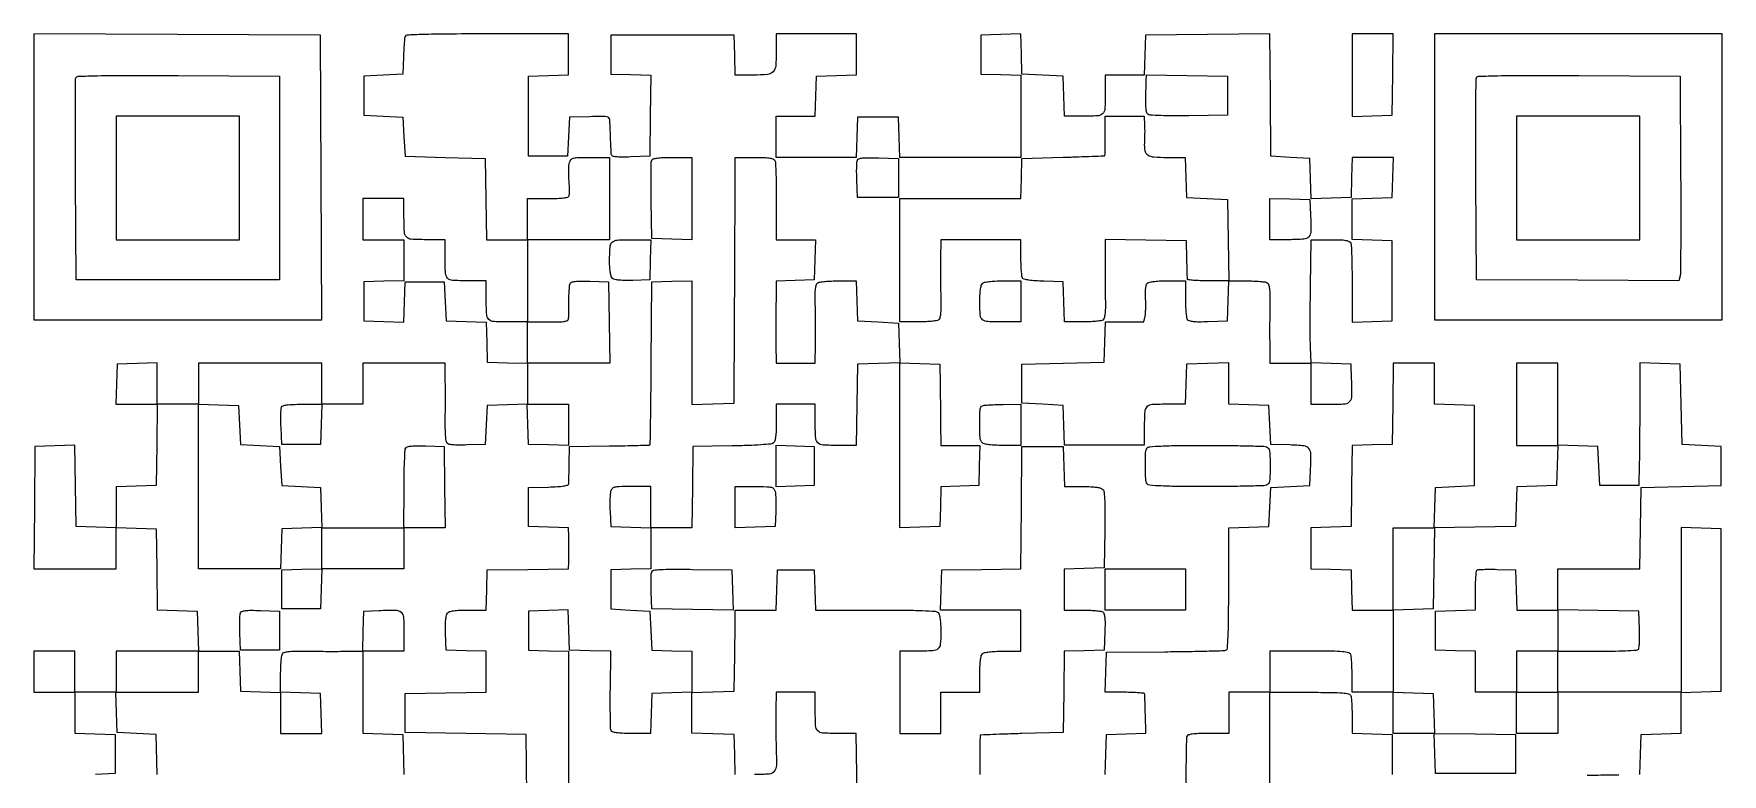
# Model space of a CAD drawing. Extents: x 156 to 936, y 100 to 969.
# Drawn here: x 156 to 936, y 627 to 969 of the extents above; entities that cross this region are included whole.
import ezdxf

# ---------------------------------------------------------------- set-up
doc = ezdxf.new("R2010")
doc.units = 0

msp = doc.modelspace()

# ---------------------------------------------------------------- linework, layer by layer
for points in [[(650.924948, 627), (651.212474, 636.25), (651.5, 645.5), (660.598013, 645.785515), (669.696026, 646.071029), (669.493394, 654.785515, 0.001366), (669.405205, 658.17911, 0.00201), (669.30758, 661.160432, 0.000931), (669.209468, 663.69987, 0.037765), (669.145381, 664.25, 0.329356), (668.818406, 664.550359, 0.006292), (666.387932, 664.779688, 0.012599), (663.437658, 664.945954, 0.007775), (659.962474, 665), (650.924948, 665), (651.212474, 674.25), (651.5, 683.5), (678.5, 683.753228, 0.00157), (688.939182, 683.883914, 0.002444), (697.935938, 684.068778, 0.000699), (705.758133, 684.278701, 0.08223), (706.75, 684.471843, 0.293578), (707.420119, 685.365753, 0.007068), (707.734681, 690.780299, 0.009013), (707.944998, 698.908407, 0.001961), (708, 712.931089), (708, 740.924948), (717.25, 741.212474), (726.5, 741.5), (727, 750.5), (727.5, 759.5), (736.5, 760), (745.5, 760.5), (745.800912, 767.479083, 0.012477), (745.937542, 775.011209, 0.170867), (745.02491, 777.54849, 0.198326), (742.777845, 778.762911, 0.017722), (736.240685, 779.211203), (727.5, 779.5), (727, 788.5), (726.5, 797.5), (717.25, 797.787526), (708, 798.075052), (708, 807.573738), (708, 817.072424), (698.25, 816.786212), (688.5, 816.5), (688.212474, 807.25), (687.924948, 798), (680.044262, 798, 0.011474), (672.593653, 797.829008, 0.175259), (670.250897, 796.858092, 0.195347), (669.199594, 794.654106, 0.014812), (669, 787.918011), (669, 779.05), (650.537195, 779.05), (632.07439, 779.05), (631.787195, 788.275), (631.5, 797.5), (622, 798), (612.5, 798.5), (612.5, 807.5), (612.5, 816.5), (631.5, 817), (650.5, 817.5), (650.787526, 826.75), (651.075052, 836), (659.958071, 836), (668.841089, 836), (669.39121, 838.75, 0.032903), (669.579898, 840.174913, 0.010561), (669.675413, 842.307813, 0.010484), (669.681763, 844.692589, 0.011544), (669.5862, 847, -0.018105), (669.524055, 849.197385, -0.022086), (669.631169, 851.251562, -0.021304), (669.86734, 852.941376, -0.124802), (670.237979, 853.75, -0.164744), (671.112103, 854.305536, -0.026797), (673.116148, 854.68265, -0.022988), (675.910929, 854.924865, -0.010121), (679.622445, 855), (688, 855), (688.015313, 846.75, 0.009158), (688.080961, 843.496014, 0.01219), (688.266784, 840.544105, 0.009524), (688.526866, 838.10652, 0.110447), (688.849883, 837.208654, 0.190691), (689.675579, 836.608404, 0.03736), (691.518036, 836.278743, 0.025891), (694.325344, 836.136581, 0.007874), (698.58457, 836.208654), (707.5, 836.5), (707.787526, 845.75), (708.075052, 855), (716.287526, 854.984687, -0.00935), (719.528724, 854.918025, -0.012388), (722.473433, 854.72919, -0.009786), (724.9046, 854.464648, -0.109735), (725.813523, 854.136411, -0.187083), (726.427377, 853.304599, -0.036226), (726.793234, 851.437012, -0.025722), (726.989874, 848.616033, -0.008179), (726.99747, 844.401724, 0.001761), (726.952492, 840.325489, 0.001003), (726.92536, 835.397694, 0.001002), (726.917937, 830.436818, 0.001658), (726.933947, 826.25), (727, 817), (736.5, 817), (746, 817), (746, 807.5), (746, 798), (754.980948, 798, 0.01682), (761.732324, 798.227183, 0.202101), (764.009281, 799.372662, 0.176722), (764.941866, 801.88044, 0.012322), (764.800912, 809.520917), (764.5, 816.5), (755.293064, 816.786956), (746.086127, 817.073912), (745.793064, 824.286956, -0.008426), (745.6964, 828.355343, -0.00168), (745.670654, 835.623356, -0.001777), (745.699189, 844.085485, -0.001655), (745.787886, 852.75), (746.075772, 874), (754.930897, 874, -0.006773), (759.587199, 873.936923, -0.034651), (762.160191, 873.688206, -0.070055), (763.655262, 873.216668, -0.192057), (764.393011, 872.418213, -0.081426), (764.635784, 871.244199, -0.002387), (764.821697, 866.173452, -0.004731), (764.955952, 860.183883, -0.003237), (765, 853.380687), (765, 835.924948), (774.25, 836.212474), (783.5, 836.5), (783.5, 855), (783.5, 873.5), (774.25, 873.787526), (765, 874.075052), (765, 883.5), (765, 892.924948), (774.25, 893.212474), (783.5, 893.5), (783.787526, 902.75), (784.075052, 912), (774.575052, 912), (765.075052, 912), (764.787526, 902.75), (764.5, 893.5), (755.288016, 893.212977), (746.076031, 892.925954), (745.788016, 902.212977), (745.5, 911.5), (736.5, 912), (727.5, 912.5), (727.234401, 940.76531), (726.968801, 969.030619), (698.234401, 968.76531), (669.5, 968.5), (669.212474, 959.25), (668.924948, 950), (659.962474, 950), (651, 950), (651, 941.106989, -0.014732), (650.800898, 934.350994, -0.19511), (649.750156, 932.143776, -0.175559), (647.407908, 931.171283, -0.011491), (639.955738, 931), (632.075052, 931), (631.787526, 940.25), (631.5, 949.5), (622, 950), (612.5, 950.5), (612.211984, 959.787023), (611.923969, 969.074046), (602.711984, 968.787023), (593.5, 968.5), (593.5, 959.5), (593.5, 950.5), (602.75, 950.212474), (612, 949.924948), (612, 930.962474), (612, 912), (584.037526, 912), (556.075052, 912), (555.787526, 921.25), (555.5, 930.5), (546, 930.5), (536.5, 930.5), (536.212474, 921.25), (535.924948, 912), (517.462474, 912), (499, 912), (499, 921.5), (499, 931), (507.962474, 931), (516.924948, 931), (517.212474, 940.25), (517.5, 949.5), (526.75, 949.787526), (536, 950.075052), (536, 959.537526), (536, 969), (517.5, 969), (499, 969), (499, 961.434259, -0.017837), (498.746246, 954.323459, -0.169439), (497.55902, 951.569544, -0.186655), (494.972441, 950.291199, -0.022492), (488.502342, 950), (480.075052, 950), (479.787526, 959.25), (479.5, 968.5), (451, 968.5), (422.5, 968.5), (422.5, 959.5), (422.5, 950.5), (431.771926, 950.212184), (441.043852, 949.924368), (440.771926, 931.212184), (440.5, 912.5), (431.75, 912.211067, -0.007007), (427.460489, 912.129581, -0.029178), (424.87888, 912.267468, -0.050498), (423.342253, 912.599185, -0.290209), (422.834795, 913.211067, -0.017284), (422.758404, 914.030877, -0.001662), (422.648249, 916.030751, -0.002114), (422.534897, 918.416605, -0.001667), (422.431734, 921, 0.000441), (422.333561, 923.61966, 0.000509), (422.235272, 926.115711, 0.000454), (422.147937, 928.229972, 0.002996), (422.096939, 929.287526, 0.208763), (421.625836, 930.224701, 0.134366), (420.501392, 930.735309, 0.042976), (418.172348, 930.906156, 0.0046), (412.75, 930.787526), (403.5, 930.5), (403, 921.5), (402.5, 912.5), (393.5, 912.5), (384.5, 912.5), (384.5, 931), (384.5, 949.5), (393.75, 949.787526), (403, 950.075052), (403, 959.537526), (403, 969), (365.468615, 969, 0.001408), (346.474772, 968.946504, 0.006817), (335.689443, 968.738684, 0.004275), (328.414872, 968.436986, 0.302782), (327.488341, 967.75, 0.062379), (327.299299, 966.905307, 0.004511), (327.092081, 964.517187, 0.006263), (326.905777, 961.655284, 0.004694), (326.769726, 958.5), (326.5, 950.5), (317.5, 950), (308.5, 949.5), (308.5, 940.5), (308.5, 931.5), (317.5, 931), (326.5, 930.5), (327, 921.5), (327.5, 912.5), (346, 912), (364.5, 911.5), (364.772065, 892.75), (365.044131, 874), (374.522065, 874), (384, 874), (384, 855), (384, 836), (376.081787, 836, -0.01141), (368.599988, 836.170753, -0.175208), (366.252746, 837.14255, -0.195511), (365.199638, 839.349521, -0.014768), (365, 846.106989), (365, 855), (356.106989, 855, -0.014768), (349.349521, 855.199638, -0.195511), (347.14255, 856.252746, -0.175208), (346.170753, 858.599988, -0.01141), (346, 866.081787), (346, 874), (337.106989, 874, -0.014768), (330.349521, 874.199638, -0.195511), (328.14255, 875.252746, -0.175208), (327.170753, 877.599988, -0.01141), (327, 885.081787), (327, 893), (317.5, 893), (308, 893), (308, 883.5), (308, 874), (317.5, 874), (327, 874), (327, 864.537526), (327, 855.075052), (317.75, 854.787526), (308.5, 854.5), (308.5, 845.5), (308.5, 836.5), (317.711984, 836.212977), (326.923969, 835.925954), (327.211984, 845.212977), (327.5, 854.5), (336.5, 854.5), (345.5, 854.5), (346, 845.5), (346.5, 836.5), (355.712964, 836.212964), (364.925929, 835.925929), (365.212964, 826.712964), (365.5, 817.5), (374.75, 817.212474), (384, 816.924948), (384, 807.5), (384, 798.075052), (374.75, 797.787526), (365.5, 797.5), (365, 788.5), (364.5, 779.5), (356.085653, 779.206902, -0.008596), (352.092591, 779.136507, -0.026958), (349.413938, 779.279866, -0.038734), (347.637588, 779.611928, -0.181947), (346.80803, 780.206902, -0.120467), (346.473386, 781.126887, -0.009289), (346.234044, 783.763903, -0.012296), (346.082679, 786.958477, -0.009065), (346.066295, 790.5, 0.001867), (346.106151, 794.579819, 0.001119), (346.124545, 799.426563, 0.001121), (346.12124, 804.249563, 0.001952), (346.093918, 808.25), (346, 817), (327, 817), (308, 817), (308, 807.5), (308, 798), (298.5, 798), (289, 798), (289, 807.5), (289, 817), (260.5, 817), (232, 817), (232, 807.5), (232, 798), (222.5, 798), (213, 798), (213, 807.537526), (213, 817.075052), (203.75, 816.787526), (194.5, 816.5), (194.212474, 807.25), (193.924948, 798), (203.484539, 798), (213.044131, 798), (212.772065, 779.25), (212.5, 760.5), (203.25, 760.212474), (194, 759.924948), (194, 750.424948), (194, 740.924948), (184.75, 741.212474), (175.5, 741.5), (175.227798, 760.287232), (174.955596, 779.074464), (165.727798, 778.787232), (156.5, 778.5), (156.234427, 750.25), (155.968853, 722), (174.984427, 722), (194, 722), (194, 731.537526), (194, 741.075052), (203.25, 740.787526), (212.5, 740.5), (212.771928, 721.787236), (213.043857, 703.074471), (222.271928, 702.787236), (231.5, 702.5), (231.787526, 693.25), (232.075052, 684), (213.037526, 684), (194, 684), (194, 674.5), (194, 665), (184.5, 665), (175, 665), (175, 674.5), (175, 684), (165.5, 684), (156, 684), (156, 674.5), (156, 665), (165.5, 665), (175, 665), (175, 655.537526), (175, 646.075052), (184.25, 645.787526), (193.5, 645.5), (193.5, 636.5), (193.5, 627.5), (184.5, 627)], [(383.765573, 617.25), (383.5, 645.5), (355.5, 646), (327.5, 646.5), (327.5, 655.5), (327.5, 664.5), (346.25, 664.772065), (365, 665.044131), (365, 674.484539), (365, 683.924948), (355.75, 684.212474), (346.5, 684.5), (346.206229, 692.344796, -0.01153), (346.157498, 695.735348, -0.021342), (346.298867, 698.485252, -0.023545), (346.594776, 700.568167, -0.126804), (347.078674, 701.594796, -0.14531), (348.05919, 702.250556, -0.038548), (349.914694, 702.672919, -0.027224), (352.640302, 702.925268, -0.009472), (356.584919, 703), (364.924948, 703), (365.212474, 712.25), (365.5, 721.5), (384.25, 721.772065), (403, 722.044131), (403.1, 725.022065, 0.002297), (403.138322, 726.344358, 0.001531), (403.170625, 727.859607, 0.001541), (403.192927, 729.329593, 0.003022), (403.2, 730.5, 0.002773), (403.19316, 731.733151, 0.001095), (403.170625, 733.429602, 0.001084), (403.138294, 735.262271, 0.001356), (403.1, 736.962474), (403, 740.924948), (393.75, 741.212474), (384.5, 741.5), (384.5, 750.5), (384.5, 759.5), (393.75, 759.787526, 0.007845), (397.954639, 759.984291, 0.024212), (400.781579, 760.298998, 0.030745), (402.621713, 760.711946, 0.313887), (403.087425, 761.287526, 0.01055), (403.128769, 762.099376, 0.000663), (403.196926, 764.493836, 0.000977), (403.268781, 767.347367, 0.000726), (403.337425, 770.5), (403.5, 778.5), (421.911685, 778.745019, 0.001609), (428.993575, 778.862061, 0.002613), (435.009183, 779.012308, 0.000394), (440.335963, 779.177417, 0.190667), (440.644203, 779.31087, 0.194763), (440.777217, 779.624876, 0.000099), (440.949364, 790.533739, 0.001312), (441.10688, 802.689811, 0.000797), (441.232518, 817.065851), (441.5, 854.5), (450.75, 854.787526), (460, 855.075052), (460, 826.501314), (460, 797.927576), (469.75, 798.213788), (479.5, 798.5), (479.708805, 836.5, 0.000142), (479.791766, 852.423651, 0.00013), (479.868375, 868.845312, 0.00013), (479.929216, 883.521494, 0.000422), (479.958805, 893.25), (480, 912), (488.893011, 912, -0.00673), (493.571713, 911.937024, -0.034532), (496.154102, 911.688469, -0.06988), (497.653872, 911.217093, -0.192406), (498.393011, 910.418213, -0.081401), (498.635772, 909.244542, -0.002396), (498.821697, 904.184475, -0.00474), (498.955951, 898.207024, -0.003244), (499, 891.418213), (499, 874), (508.037526, 874), (517.075052, 874), (516.787526, 864.75), (516.5, 855.5), (507.75, 855.211067), (499, 854.922134), (498.900637, 847.711067, -0.000312), (498.857705, 844.730268, -0.000308), (498.81088, 841.737001, -0.000302), (498.766679, 839.115888, -0.001188), (498.734613, 837.5, 0.006381), (498.718651, 835.811892, 0.001287), (498.736302, 832.810938, 0.001359), (498.775311, 829.319936, 0.00127), (498.833975, 825.75), (499, 817), (508, 817), (517, 817), (517.122144, 825.75, 0.003161), (517.152891, 829.776166, 0.001758), (517.142088, 834.684163, 0.001753), (517.096273, 839.651677, 0.002836), (517.018516, 843.876937, -0.007207), (516.974178, 848.467306, -0.026256), (517.140898, 851.375954, -0.040433), (517.500978, 853.242428, -0.18574), (518.146372, 854.111625, -0.108718), (519.076736, 854.449362, -0.010157), (521.514786, 854.721909, -0.012665), (524.468397, 854.916195, -0.009623), (527.712474, 854.984687), (535.924948, 855), (536.212474, 845.75), (536.5, 836.5), (546, 836), (555.5, 835.5), (555.787036, 826.287036), (556.074071, 817.074071), (565.287036, 816.787036), (574.5, 816.5), (574.668363, 807.5, -0.000866), (574.73878, 803.351671, -0.000477), (574.81125, 798.279687, -0.000476), (574.87493, 793.136501, -0.000764), (574.918363, 788.75), (575, 779), (584.037526, 779), (593.075052, 779), (592.787526, 769.75), (592.5, 760.5), (583.787018, 760.211607), (575.074036, 759.923214), (574.787018, 750.711607), (574.5, 741.5), (565.25, 741.212474), (556, 740.924948), (556, 778.998686), (556, 817.072424), (546.25, 816.786212), (536.5, 816.5), (536.227935, 797.75), (535.955869, 779), (528.059722, 779, -0.011457), (520.595345, 779.171064, -0.175414), (518.25104, 780.14327, -0.195276), (517.199323, 782.350385, -0.014747), (517, 789.106989), (517, 798), (508, 798), (499, 798), (499, 789.622445, -0.00979), (498.924918, 785.787976, -0.024916), (498.67771, 783.017003, -0.032122), (498.279311, 781.081684, -0.153905), (497.676204, 780.146237, -0.150078), (496.490107, 779.652029, -0.006421), (491.9248, 779.267561, -0.009449), (486.018538, 778.958517, -0.004527), (478.426204, 778.773792), (460.5, 778.5), (460.227935, 759.75), (459.955869, 741), (450.477935, 741), (441, 741), (441, 731.537526), (441, 722.075052), (431.75, 721.787526), (422.5, 721.5), (422.5, 712.5), (422.5, 703.5), (431.5, 703), (440.5, 702.5), (441, 693.5), (441.5, 684.5), (450.75, 684.212474), (460, 683.924948), (460, 674.426262), (460, 664.927576), (469.75, 665.213788), (479.5, 665.5), (479.698134, 674.5, 0.001399), (479.777851, 678.648335, 0.000771), (479.853302, 683.720313, 0.000769), (479.913969, 688.863499, 0.001235), (479.948134, 693.25), (480, 703), (489.462474, 703), (498.924948, 703), (499.212474, 712.25), (499.5, 721.5), (508, 721.5), (516.5, 721.5), (516.787526, 712.25), (517.075052, 703), (544.837526, 703, -0.002226), (558.147724, 702.940751, -0.008127), (566.587763, 702.728388, -0.006276), (572.451987, 702.411641, -0.181682), (573.8, 701.8, -0.142062), (574.301898, 700.888147, -0.021703), (574.672007, 698.825282, -0.021121), (574.91981, 696.136184, -0.012415), (575, 692.906989, -0.019554), (574.772902, 687.102218, -0.206765), (573.690254, 685.052708, -0.159949), (571.310519, 684.157481, -0.01065), (563.918213, 684), (556, 684), (556, 665), (556, 646), (565.5, 646), (575, 646), (575, 655.5), (575, 665), (584, 665), (593, 665), (593, 673.3, -0.011084), (593.07823, 676.828493, -0.020332), (593.322289, 679.693122, -0.021091), (593.689458, 681.860329, -0.144849), (594.2, 682.8, -0.144849), (595.139671, 683.310542, -0.021091), (597.306878, 683.677711, -0.020332), (600.171507, 683.92177, -0.011084), (603.7, 684), (612, 684), (612, 693.5), (612, 703), (593.462474, 703), (574.924948, 703), (575.212474, 712.25), (575.5, 721.5), (593.734465, 721.772499), (611.96893, 722.044997), (612.234465, 750.272499), (612.5, 778.5), (622, 778.5), (631.5, 778.5), (631.787526, 769.25), (632.075052, 760), (640.415081, 760, -0.009578), (644.323126, 759.925129, -0.026582), (647.058801, 759.674218, -0.036695), (648.934228, 759.258832, -0.147748), (649.901678, 758.618471, -0.151969), (650.43581, 757.323087, -0.010742), (650.704806, 753.372241, -0.01151), (650.83508, 747.824314, -0.00406), (650.774123, 739.868471), (650.5, 722.5), (641.25, 722.212474), (632, 721.924948), (632, 712.462474), (632, 703), (640.25, 702.984687, -0.00917), (643.504112, 702.918959, -0.012203), (646.45641, 702.732898, -0.00954), (648.894283, 702.472467, -0.110402), (649.793098, 702.149034, -0.187221), (650.389362, 701.340297, -0.039341), (650.721251, 699.5815, -0.027159), (650.864234, 696.914541, -0.008519), (650.793098, 692.914347), (650.5, 684.5), (641.271928, 684.212764), (632.043857, 683.925529), (631.771928, 665.212764), (631.5, 646.5), (612.5, 645.944016, 0.000919), (605.197375, 645.716886, 0.001503), (599.007812, 645.49436, 0.000154), (593.478061, 645.277205, 0.15636), (593.25, 645.194016, 0.223613), (593.148237, 644.994094, 0.000899), (593.073437, 642.419869, 0.004207), (593.018014, 639.478227, 0.002606), (593, 636.022559), (593, 627.045117)], [(897.924948, 627), (898.212474, 636.25), (898.5, 645.5), (907.75, 645.787526), (917, 646.075052), (917, 655.5), (917, 664.924948), (926.25, 665.212474), (935.5, 665.5), (935.5, 703), (935.5, 740.5), (926.25, 740.787526), (917, 741.075052), (917, 703.037526), (917, 665), (888.5, 665), (860, 665), (860, 674.476387), (860, 683.952773), (878.172298, 683.948685, 0.004478), (885.20032, 684.01005, 0.006947), (891.262247, 684.20156, 0.002682), (896.431704, 684.464602, 0.184345), (897.215278, 684.815278, 0.172425), (897.547291, 685.513427, 0.010057), (897.744134, 687.899759, 0.014292), (897.841934, 690.808838, 0.009965), (897.792979, 694.092979), (897.5, 702.5), (878.75, 702.772065), (860, 703.044131), (860, 712.522065), (860, 722), (878.977935, 722), (897.955869, 722), (898.227935, 740.75), (898.5, 759.5), (917, 760), (935.5, 760.5), (935.5, 769.5), (935.5, 778.5), (926.5, 779), (917.5, 779.5), (917, 798), (916.5, 816.5), (907.25, 816.787526), (898, 817.075052), (897.920976, 798.287526, -0.000609), (897.878178, 790.397897, -0.000549), (897.814941, 782.228211, -0.000549), (897.742156, 774.903415, -0.00174), (897.670976, 770), (897.5, 760.5), (888.5, 760.5), (879.5, 760.5), (879, 769.5), (878.5, 778.5), (869.25, 778.787526), (860, 779.075052), (860, 798.037526), (860, 817), (850.5, 817), (841, 817), (841, 798), (841, 779), (850.537526, 779), (860.075052, 779), (859.787526, 769.75), (859.5, 760.5), (850.287036, 760.212964), (841.074071, 759.925929), (840.787036, 750.712964), (840.5, 741.5), (821.71218, 741.227796), (802.924361, 740.955591), (803.21218, 750.227796), (803.5, 759.5), (812.5, 760), (821.5, 760.5), (821.5, 779), (821.5, 797.5), (812.25, 797.787526), (803, 798.075052), (803, 807.537526), (803, 817), (793.522065, 817), (784.044131, 817), (783.772065, 798.25), (783.5, 779.5), (774.271928, 779.212764), (765.043857, 778.925529), (764.771928, 760.212764), (764.5, 741.5), (755.25, 741.212474), (746, 740.924948), (746, 731.5), (746, 722.075052), (755.25, 721.787526), (764.5, 721.5), (764.787526, 712.25), (765.075052, 703), (774.537526, 703), (784, 703), (784, 684), (784, 665), (774.5, 665), (765, 665), (765, 672.918213, 0.00705), (764.955615, 676.066073, 0.008902), (764.821697, 678.9751, 0.007317), (764.631074, 681.400281, 0.06844), (764.393011, 682.418213, 0.24904), (763.393178, 683.288503, 0.036273), (760.640441, 683.72025, 0.018295), (755.723448, 683.948927, 0.002472), (745.393011, 684), (727, 684), (727, 674.5), (727, 665), (717.5, 665), (708, 665), (708, 655.5), (708, 646), (698.606989, 646, 0.006985), (693.981155, 645.935374, 0.027589), (691.145101, 645.699146, 0.044687), (689.392374, 645.293227, 0.225587), (688.684112, 644.619193, 0.087403), (688.467785, 643.506638, 0.000506), (688.290721, 632.887109, 0.002123), (688.152242, 620.755701, 0.001347)], [(213, 627), (212.5, 645.5), (203.5, 646), (194.5, 646.5), (194.212474, 655.75), (193.924948, 665), (212.962474, 665), (232, 665), (232, 674.5), (232, 684), (241.462474, 684), (250.924948, 684), (251.212474, 674.75), (251.5, 665.5), (260.75, 665.212474), (270, 664.924948), (270.015313, 673.212474, -0.009267), (270.081969, 676.482431, -0.012303), (270.27081, 679.451387, -0.009673), (270.535279, 681.90277, -0.110024), (270.863589, 682.813523, -0.187083), (271.695401, 683.427377, -0.036226), (273.562988, 683.793234, -0.025722), (276.383967, 683.989874, -0.008179), (280.598276, 683.99747, 0.001758), (284.671944, 683.952495, 0.001005), (289.591283, 683.92536, 0.001003), (294.540139, 683.917934, 0.001666), (298.712474, 683.933947), (307.924948, 684), (308.212474, 693.25), (308.5, 702.5), (315.479083, 702.800912, -0.012322), (323.11956, 702.941866, -0.176722), (325.627338, 702.009281, -0.202101), (326.772817, 699.732324, -0.01682), (327, 692.980948), (327, 684), (317.5, 684), (308, 684), (308, 665.037526), (308, 646.075052), (317.25, 645.787526), (326.5, 645.5), (327, 627)], [(480.075052, 627), (479.787526, 636.25), (479.5, 645.5), (469.75, 645.786212), (460, 646.072424), (460, 655.573738), (460, 665.075052), (450.75, 664.787526), (441.5, 664.5), (441.212474, 655.25), (440.924948, 646), (432.069463, 646, -0.007644), (427.755867, 646.06595, -0.028645), (425.058054, 646.303562, -0.045738), (423.375876, 646.709048, -0.222685), (422.687825, 647.371132, -0.085195), (422.481362, 648.408669, -0.001907), (422.365922, 653.508318, -0.004252), (422.304149, 659.496114, -0.002857), (422.330836, 666.338263), (422.5, 683.934263), (413, 684.217131), (403.5, 684.5), (403.211984, 693.787023), (402.923969, 703.074046), (393.711984, 702.787023), (384.5, 702.5), (384.5, 693.5), (384.5, 684.5), (393.75, 684.212474), (403, 683.924948), (403, 636.462474), (403, 589)], [(536.5, 608.5), (536.227935, 627.25), (535.955869, 646), (527.084924, 646, -0.014839), (520.345023, 646.200073, -0.19572), (518.140902, 647.253677, -0.174943), (517.170497, 649.60137, -0.011395), (517, 657.081787), (517, 665), (508, 665), (499, 665), (498.82294, 656.75, 0.00445), (498.775452, 652.968949, 0.002525), (498.781815, 648.391302, 0.00252), (498.834772, 643.778523, 0.004153), (498.931577, 639.879964, -0.010582), (499.034528, 631.278562, -0.163719), (498.079254, 628.523424, -0.211897), (495.741179, 627.261666, -0.019315), (488.970138, 627)], [(727, 617.5), (727, 665), (745.393011, 665, -0.002472), (755.723448, 664.948927, -0.018295), (760.640441, 664.72025, -0.036273), (763.393178, 664.288503, -0.24904), (764.393011, 663.418213, -0.068336), (764.631047, 662.40135, -0.007357), (764.821697, 659.986123, -0.008933), (764.955612, 657.089223, -0.007082), (765, 653.955738), (765, 646.075052), (774.25, 645.787526), (783.5, 645.5), (783.5, 627)], [(873.645783, 626.738781, -0.000476), (878.709289, 626.81125, -0.000474), (883.84044, 626.874932, -0.000764), (888.212474, 626.918363)]]:
    msp.add_lwpolyline(points, format="xyb")
for points in [[(156, 903.007138), (156, 837), (222.50719, 837), (289.014379, 837), (288.75719, 902.75), (288.5, 968.5), (222.25, 968.757138), (156, 969.014276)], [(765, 949.962474), (765, 930.924948), (774.25, 931.212474), (783.5, 931.5), (783.772065, 950.25), (784.044131, 969), (774.522065, 969), (765, 969)], [(803, 903), (803, 837), (869.5, 837), (936, 837), (936, 903), (936, 969), (869.5, 969), (803, 969)], [(194, 902.5), (194, 874), (222.5, 874), (251, 874), (251, 902.5), (251, 931), (222.5, 931), (194, 931)], [(841, 902.5), (841, 874), (869.5, 874), (898, 874), (898, 902.5), (898, 931), (869.5, 931), (841, 931)], [(403, 788.462474), (403, 778.924948), (393.75, 779.212474), (384.5, 779.5), (384.212474, 788.75), (383.924948, 798), (393.462474, 798), (403, 798)], [(516.5, 769.5), (516.5, 760.5), (507.75, 760.211067), (499, 759.922134), (499, 769.5), (499, 779.077866), (507.75, 778.788933), (516.5, 778.5)], [(802.772065, 722.25), (802.5, 703.5), (793.25, 703.212474), (784, 702.924948), (784, 721.962474), (784, 741), (793.522065, 741), (803.044131, 741)], [(688, 712.5), (688, 703), (669.5, 703), (651, 703), (651, 712.5), (651, 722), (669.5, 722), (688, 722)], [(270, 655.537526), (270, 646), (279.537526, 646), (289.075052, 646), (288.787526, 655.25), (288.5, 664.5), (279.25, 664.787526), (270, 665.075052)], [(802.787236, 655.271928), (803.074471, 646.043857), (821.787236, 645.771928), (840.5, 645.5), (840.5, 636.5), (840.5, 627.5), (822, 627.5), (803.5, 627.5), (803.212474, 636.75), (802.924948, 646), (793.462474, 646), (784, 646), (784, 655.537526), (784, 665.075052), (793.25, 664.787526), (802.5, 664.5)]]:
    msp.add_lwpolyline(points, close=True)
for points in [[(269.5, 902.5), (269.5, 855.5), (222.5, 855.5), (175.5, 855.5), (175.239372, 901.5, -0.000997), (175.174287, 919.225103, -0.001596), (175.197198, 934.357597, -0.000282), (175.267665, 947.72814, -0.090314), (175.461789, 948.759906, -0.301449), (176.45055, 949.464468, -0.003096), (185.402033, 949.70934, -0.005599), (198.68089, 949.841585, -0.001079), (222.722417, 949.759906), (269.5, 949.5)], [(707.5, 940.5), (707.5, 931.5), (689.630851, 931.226441, -0.004773), (682.5684, 931.185751, -0.007796), (676.581032, 931.301781, -0.003754), (671.60086, 931.513449, -0.162042), (670.630851, 931.891105, -0.160489), (670.188671, 932.596449, -0.025062), (669.871456, 934.231867, -0.025063), (669.681184, 936.308783, -0.017428), (669.666129, 938.664665, -0.000074), (669.735884, 941.102064, -0.000069), (669.808095, 943.600164, -0.000069), (669.872933, 945.821946, -0.000234), (669.916129, 947.272065), (670, 950.044131), (688.75, 949.772065), (707.5, 949.5)], [(916.777529, 904.5, -0.001169), (916.844214, 887.089041, -0.00181), (916.812248, 872.054912, -0.000538), (916.723164, 858.995066, -0.057675), (916.505999, 857.240125), (915.956939, 854.980251), (869.22847, 855.240125), (822.5, 855.5), (822.239372, 901.5, -0.000997), (822.174287, 919.225103, -0.001596), (822.197198, 934.357597, -0.000282), (822.267665, 947.72814, -0.090314), (822.461789, 948.759906, -0.301449), (823.45055, 949.464468, -0.003096), (832.402033, 949.70934, -0.005599), (845.68089, 949.841585, -0.001079), (869.722417, 949.759906), (916.5, 949.5)], [(669.139777, 926.75, -0.006719), (669.176769, 924.847266, -0.004294), (669.171047, 922.635332, -0.004313), (669.128111, 920.46716, -0.008024), (669.049944, 918.710705, 0.062217), (669.281352, 915.085871, 0.206772), (670.592233, 913.152481, 0.124725), (673.420148, 912.21845, 0.017712), (679.584919, 912), (687.924948, 912), (688.212474, 902.75), (688.5, 893.5), (698, 893), (707.5, 892.5), (707.772065, 873.75), (708.044131, 855), (698.522065, 855, -0.007384), (694.867757, 855.053969, -0.012169), (691.78302, 855.220312, -0.005814), (689.241704, 855.449236, -0.366581), (688.952044, 855.75, -0.008441), (688.926414, 856.295241, -0.000212), (688.852779, 858.776563, -0.000455), (688.770245, 861.68862, -0.00031), (688.681462, 865), (688.458834, 873.5), (669.729417, 873.772065), (651, 874.044131), (650.903093, 864.772065, 0.002377), (650.879194, 860.577752, 0.00144), (650.8888, 855.613127, 0.001442), (650.926739, 850.685085, 0.002539), (650.990516, 846.613047, -0.00795), (651.011215, 842.336308, -0.026717), (650.830869, 839.543279, -0.039647), (650.467082, 837.722065, -0.18441), (649.837423, 836.87836, -0.109127), (648.915695, 836.544461, -0.010007), (646.480454, 836.275149, -0.012554), (643.530439, 836.083066, -0.009513), (640.287526, 836.015313), (632.075052, 836), (631.787526, 845.25), (631.5, 854.5), (622.532999, 854.792098, -0.009786), (618.707636, 854.991711, -0.020298), (615.737125, 855.326695, -0.020215), (613.552989, 855.75425, -0.195149), (612.798312, 856.292098, -0.112618), (612.495093, 857.144238, -0.008743), (612.251635, 859.568616, -0.011595), (612.077158, 862.501991, -0.008591), (612.015313, 865.75), (612, 874), (593.5, 874), (575, 874), (574.877856, 865.25, 0.003161), (574.847109, 861.223834, 0.001758), (574.857912, 856.315837, 0.001753), (574.903727, 851.348323, 0.002836), (574.981484, 847.123063, -0.007207), (575.025822, 842.532694, -0.026256), (574.859102, 839.624046, -0.040433), (574.499022, 837.757572, -0.18574), (573.853628, 836.888375, -0.108865), (572.922312, 836.550601, -0.010099), (570.474191, 836.278091, -0.012622), (567.508457, 836.083802, -0.00958), (564.25, 836.015313), (556, 836), (556, 864.5), (556, 893), (583.962474, 893), (611.924948, 893), (612.212474, 902.25), (612.5, 911.5), (631.5, 912.055984, 0.000919), (638.802625, 912.283114, 0.001503), (644.992188, 912.50564, 0.000154), (650.521939, 912.722795, 0.15636), (650.75, 912.805984, 0.223635), (650.851767, 913.005933, 0.000894), (650.926563, 915.586758, 0.004196), (650.981986, 918.535681, 0.0026), (651, 922), (651, 931), (660, 931), (669, 931)], [(422, 893), (422, 874), (403, 874), (384, 874), (384, 883.5), (384, 893), (393.416667, 893, 0.007526), (397.80032, 893.065988, 0.024064), (400.715096, 893.294455, 0.031679), (402.623044, 893.660754, 0.252791), (403.257815, 894.25, 0.073526), (403.40216, 895.040639, 0.008486), (403.432593, 896.849945, 0.010071), (403.388632, 899.015698, 0.008059), (403.256724, 901.345559, -0.011803), (403.138159, 903.75989, -0.011757), (403.133434, 906.180289, -0.011669), (403.228361, 908.293153, -0.044447), (403.434628, 909.595559, -0.106475), (404.107632, 910.960599, -0.165176), (405.200876, 911.666269, -0.056986), (407.327283, 911.948486, -0.004525), (413.019052, 912), (422, 912)], [(460, 892.962474), (460, 873.924948), (450.75, 874.212474), (441.5, 874.5), (441.225464, 891.964868, -0.00274), (441.155987, 898.750713, -0.004104), (441.176436, 904.676938, -0.001758), (441.253208, 909.73586, -0.087149), (441.444079, 910.714868, -0.236138), (442.108297, 911.322099, -0.035692), (443.925239, 911.700775, -0.025662), (446.725352, 911.933174, -0.007874), (450.968615, 912), (460, 912)], [(555.5, 902.5), (555.5, 893.5), (546, 893.5), (536.5, 893.5), (536.205027, 901.411609, -0.00675), (536.130612, 904.542108, -0.00884), (536.151823, 907.403425, -0.006817), (536.244157, 909.786543, -0.078674), (536.438128, 910.699359, -0.226742), (537.142535, 911.366783, -0.050502), (538.808733, 911.724677, -0.028831), (541.565901, 911.870994, -0.006604), (546.233101, 911.787749), (555.5, 911.5)], [(745.800912, 885.520917, -0.012322), (745.941866, 877.88044, -0.176722), (745.009281, 875.372662, -0.202101), (742.732324, 874.227183, -0.01682), (735.980948, 874), (727, 874), (727, 883.537526), (727, 893.075052), (736.25, 892.787526), (745.5, 892.5)], [(440.787526, 864.75), (440.5, 855.5), (432.655204, 855.206229, -0.01153), (429.264652, 855.157498, -0.021342), (426.514748, 855.298867, -0.023545), (424.431833, 855.594776, -0.126804), (423.405204, 856.078674, -0.135867), (422.774512, 856.984925, -0.040828), (422.344596, 858.625418, -0.030592), (422.081339, 860.934398, -0.01309), (422, 864.040657, -0.014338), (422.189268, 870.639454, -0.186431), (423.185875, 872.835771, -0.182412), (425.409858, 873.816515, -0.01362), (432.144515, 874), (441.075052, 874)], [(421.772065, 835.75), (422.044131, 817), (403.022065, 817), (384, 817), (384, 826.5), (384, 836), (393.5, 836, 0.00561), (398.544221, 836.056594, 0.033329), (401.168183, 836.290936, 0.077374), (402.56599, 836.738918, 0.273851), (403.055556, 837.5, 0.005272), (403.080155, 838.4289, 0.000599), (403.111111, 840.529781, 0.000724), (403.141328, 843.029476, 0.000589), (403.166667, 845.707763, -0.006843), (403.225242, 848.373647, -0.008654), (403.355756, 850.835633, -0.007083), (403.529462, 852.888039, -0.067052), (403.732361, 853.744928, -0.228527), (404.402752, 854.375817, -0.048077), (406.021199, 854.720157, -0.029213), (408.636631, 854.864527, -0.0075), (412.87125, 854.787164), (421.5, 854.5)], [(612, 845.5), (612, 836), (604.081787, 836, -0.01065), (596.689481, 836.157481, -0.159949), (594.309746, 837.052708, -0.206765), (593.227098, 839.102218, -0.019554), (593, 844.906989, -0.012415), (593.08019, 848.136184, -0.021121), (593.327993, 850.825282, -0.021703), (593.698102, 852.888147, -0.142062), (594.2, 853.8, -0.144849), (595.139671, 854.310542, -0.021091), (597.306878, 854.677711, -0.020332), (600.171507, 854.92177, -0.011084), (603.7, 855), (612, 855)], [(251, 788.5), (251.5, 779.5), (260.5, 779), (269.5, 778.5), (270, 769.5), (270.5, 760.5), (279.5, 760), (288.5, 759.5), (288.787526, 750.25), (289.075052, 741), (308.037526, 741), (327, 741), (327.015313, 758.75, -0.004304), (327.080621, 765.645645, -0.006444), (327.267102, 771.665785, -0.002999), (327.521621, 776.767033, -0.128063), (327.850966, 777.793098, -0.187221), (328.659703, 778.389362, -0.039341), (330.4185, 778.721251, -0.027159), (333.085459, 778.864234, -0.008519), (337.085653, 778.793098), (345.5, 778.5), (345.772065, 759.75), (346.044131, 741), (336.522065, 741), (327, 741), (327, 731.5), (327, 722), (308.037526, 722), (289.075052, 722), (288.787526, 712.75), (288.5, 703.5), (279.5, 703.5), (270.5, 703.5), (270.5, 712.5), (270.5, 721.5), (279.75, 721.787526), (289, 722.075052), (289, 731.575052), (289, 741.075052), (279.75, 740.787526), (270.5, 740.5), (270.212474, 731.25), (269.924948, 722), (250.962474, 722), (232, 722), (232, 760.037526), (232, 798.075052), (241.25, 797.787526), (250.5, 797.5)], [(288.787526, 788.75), (288.5, 779.5), (279.5, 779.5), (270.5, 779.5), (270.205027, 787.411609, -0.006569), (270.129541, 790.539392, -0.008656), (270.147568, 793.392336, -0.006579), (270.235027, 795.7687, -0.079281), (270.423642, 796.661609, -0.22904), (271.108114, 797.304492, -0.041271), (272.861635, 797.698947, -0.027152), (275.637843, 797.934049, -0.007548), (280.006141, 798), (289.075052, 798)], [(612, 788.5), (612, 779), (603.7, 779, -0.011084), (600.171507, 779.07823, -0.020332), (597.306878, 779.322289, -0.021091), (595.139671, 779.689458, -0.144849), (594.2, 780.2, -0.183448), (593.158977, 782.515351, -0.015649), (592.970902, 789.141089, -0.013155), (593.166282, 795.824205, -0.290733), (594.25, 797.337719, -0.075375), (595.103532, 797.540327, -0.005317), (597.55625, 797.717133, -0.007419), (600.498917, 797.854035, -0.005521), (603.75, 797.921053), (612, 798)], [(725.418213, 778.393011, -0.287803), (726.867422, 776.462453, -0.02087), (727.158167, 769.5, -0.02087), (726.867422, 762.537547, -0.287803), (725.418213, 760.606989, -0.085193), (724.187703, 760.362121, -0.001184), (716.558061, 760.178303, -0.003281), (707.693835, 760.043919, -0.002149), (697.47723, 760, -0.002257), (684.698088, 760.057684, -0.008863), (676.819239, 760.268512, -0.006612), (671.405765, 760.581219, -0.241089), (670.372476, 761.206338, -0.127083), (669.669187, 763.473755, -0.010853), (669.508102, 769.609813, -0.009788), (669.601042, 775.791653, -0.154721), (670.297344, 777.75, -0.214268), (671.495096, 778.404364, -0.008004), (676.738206, 778.729107, -0.009256), (684.546694, 778.942641, -0.002207), (697.540657, 779, -0.002155), (707.732944, 778.95608, -0.003288), (716.576693, 778.821697, -0.001189), (724.187982, 778.637869, -0.085176)], [(422.46814, 757.729083, 0.045288), (422.264735, 756.430652, 0.00895), (422.153996, 754.075142, 0.009416), (422.125736, 751.317546, 0.008627), (422.199088, 748.479083), (422.5, 741.5), (431.75, 741.212474), (441, 740.924948), (441, 750.462474), (441, 760), (432.019052, 760, 0.004705), (426.438011, 759.94748, 0.053705), (424.256948, 759.670919, 0.154872), (423.135532, 758.997584, 0.119781)], [(498.471382, 757.75, -0.040591), (498.655085, 756.460855, -0.007833), (498.76058, 754.104688, -0.008289), (498.79508, 751.344941, -0.007564), (498.740435, 748.5), (498.5, 741.5), (489.25, 741.212474), (480, 740.924948), (480, 750.462474), (480, 760), (488.980948, 760, -0.004667), (494.557546, 759.947945, -0.05358), (496.731407, 759.673185, -0.15705), (497.836041, 759.004504, -0.12368)], [(478.78782, 712.227796), (479.075639, 702.955591), (460.28782, 703.227796), (441.5, 703.5), (441.205027, 711.411609, -0.006678), (441.130183, 714.541021, -0.008767), (441.150121, 717.398988, -0.006722), (441.240504, 719.779383, -0.078916), (441.432332, 720.684256, -0.271496), (442.329852, 721.401442, -0.021534), (445.482268, 721.72062, -0.015363), (450.664758, 721.861208, -0.002829), (460.227305, 721.772646), (478.5, 721.5)], [(840.787526, 712.25), (841.075052, 703), (850.537526, 703), (860, 703), (860, 693.5), (860, 684), (850.5, 684), (841, 684), (841, 674.5), (841, 665), (850.5, 665), (860, 665), (860, 655.5), (860, 646), (850.5, 646), (841, 646), (841, 655.5), (841, 665), (831.5, 665), (822, 665), (822, 674.462474), (822, 683.924948), (812.75, 684.212474), (803.5, 684.5), (803.5, 693.5), (803.5, 702.5), (812.75, 702.787526), (822, 703.075052), (822, 711.870859, -0.007448), (822.050966, 715.292182, -0.011013), (822.206402, 718.2893, -0.006441), (822.422837, 720.7788, -0.173149), (822.702644, 721.369311, -0.179987), (823.290922, 721.638564, -0.007016), (825.709672, 721.781547, -0.011703), (828.626528, 721.84459, -0.007913), (831.952644, 721.785977), (840.5, 721.5)], [(269.5, 693.5), (269.5, 684.5), (260.5, 684.5), (251.5, 684.5), (251.205027, 692.411609, -0.006757), (251.130652, 695.542211, -0.008847), (251.151984, 698.403842, -0.006825), (251.2445, 700.787219, -0.078651), (251.438673, 701.700781, -0.222283), (252.127059, 702.364206, -0.05328), (253.715903, 702.724548, -0.030281), (256.338027, 702.871594, -0.007113), (260.733647, 702.789171), (269.5, 702.5)]]:
    msp.add_lwpolyline(points, format="xyb", close=True)

doc.saveas('drawing.dxf')
